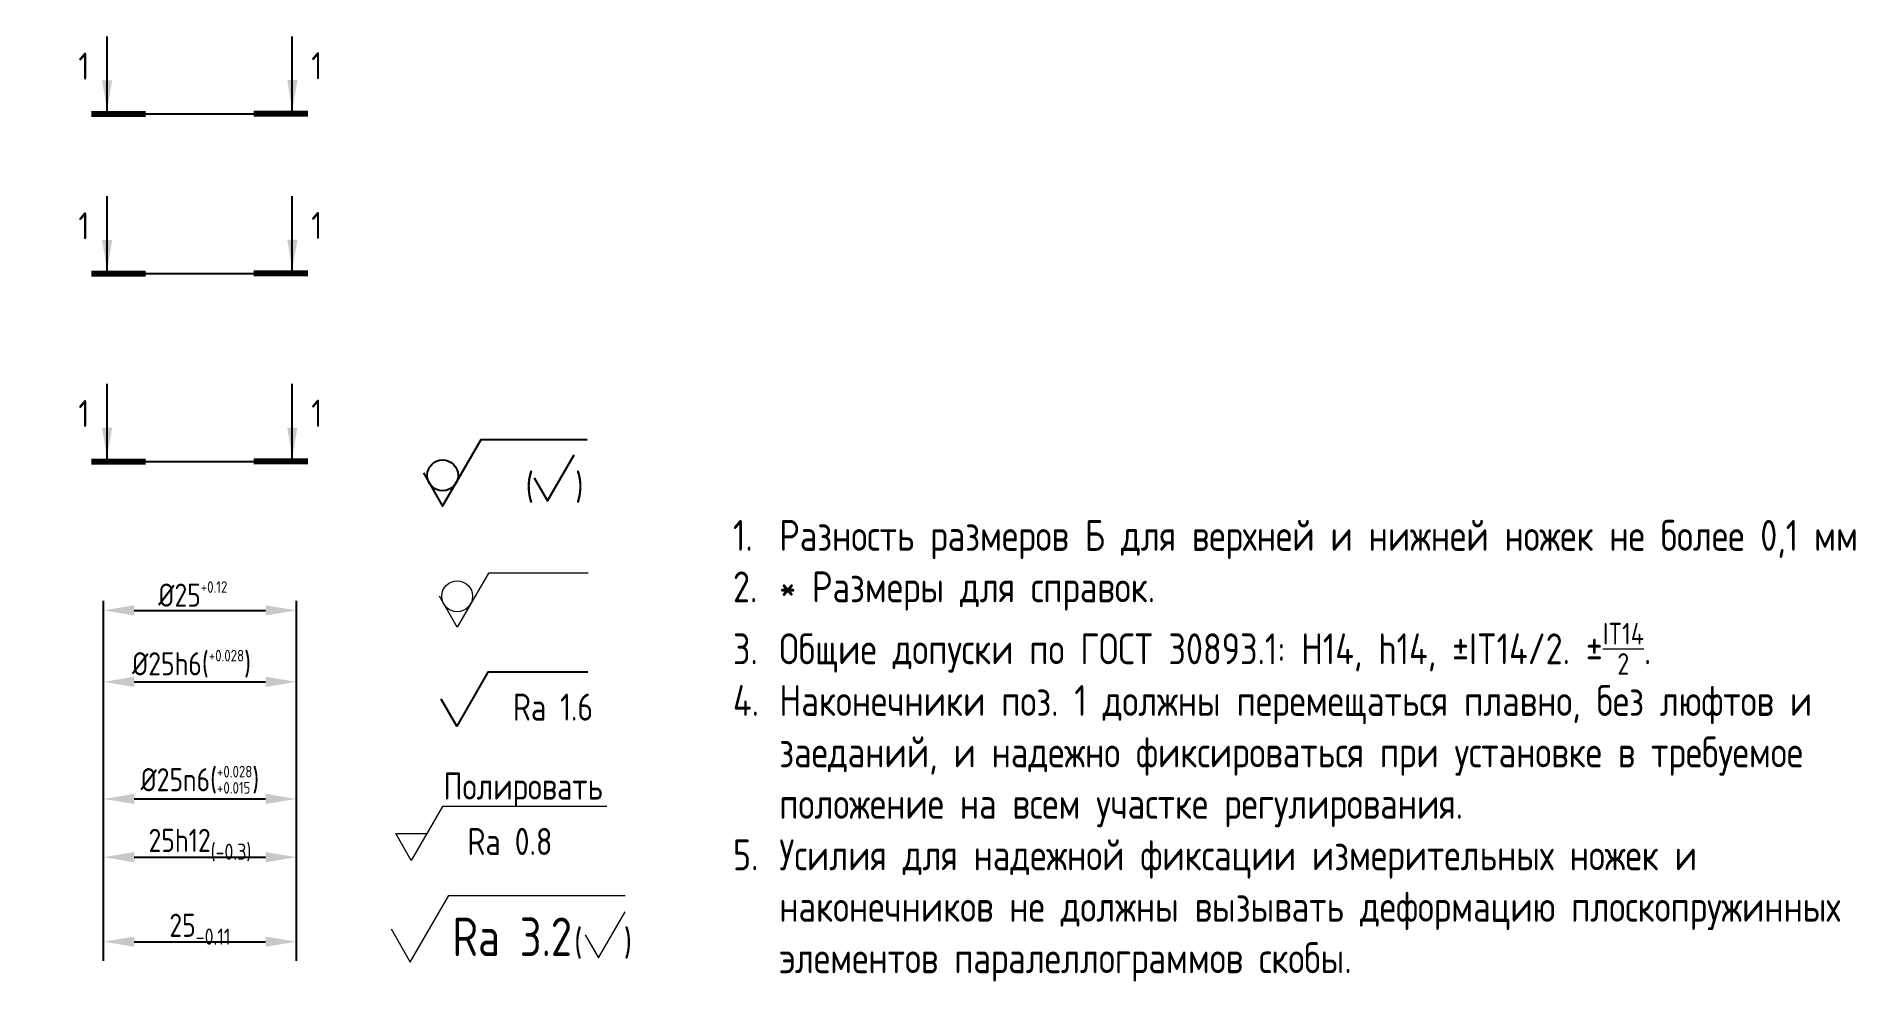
# Model space of a CAD drawing. Header units: millimetres. Extents: x -9 to 227, y 1 to 123.
import ezdxf
from ezdxf.enums import TextEntityAlignment as Align

# ---------------------------------------------------------------- set-up
doc = ezdxf.new("R2010")
doc.units = ezdxf.units.MM
doc.layers.get('Defpoints').update_dxf_attribs({"color": 252})
for name, color, linetype, lineweight in [('00_D', 7, 'Continuous', 20), ('00_T', 7, 'Continuous', 20), ('00_TITLE', 7, 'Continuous', 20)]:
    doc.layers.add(name, color=color, linetype=linetype, lineweight=lineweight)
doc.styles.add('ГОСТ', font='@MingLiU.ttf')
doc.styles.add('ГОСТ_А_2', font='')
doc.styles.get('ГОСТ_А_2').set_extended_font_data('GOST_type_A')
doc.dimstyles.new('1-1 ГОСТ_print', dxfattribs={"dimtxt": 3, "dimasz": 4, "dimexe": 1.25, "dimexo": 0, "dimtad": 1, "dimtoh": 1, "dimdec": 1, "dimdsep": 46, "dimtxsty": 'ГОСТ', "dimcen": 5, "dimclrd": 7, "dimclre": 7, "dimclrt": 7, "dimadec": 0, "dimazin": 0, "dimtfac": 1, "dimtdec": 1, "dimtmove": 1, "dimatfit": 3, "dimfxl": 1, "dimtolj": 1, "dimtzin": 0, "dimarcsym": 0})

# ---------------------------------------------------------------- blocks, each defined once
blk = doc.blocks.new('*D32')
at = {"layer": '00_D', "color": 7, "lineweight": -2, "transparency": 16777216}
for p, q in [((0, 3.31), (0, 25.53)), ((4, 24.28), (21, 24.28)), ((25, 3.31), (25, 25.53))]:
    blk.add_line(p, q, dxfattribs=at)
at = {"layer": '00_D', "color": 7, "transparency": 16777216}
for points in [[(4, 24.95), (4, 23.62), (0, 24.28)], [(21, 24.95), (21, 23.62), (25, 24.28)]]:
    blk.add_solid(points, dxfattribs=at)
at = {"layer": 'Defpoints', "color": 0, "transparency": 16777216}
for p in [(25, 24.28), (0, 3.31), (25, 3.31)]:
    blk.add_point(p, dxfattribs=at)
at = {"layer": '00_D', "color": 7, "transparency": 16777216, "insert": (12.5, 26.77), "char_height": 3, "attachment_point": 5, "style": 'ГОСТ_А_2'}
blk.add_mtext('\\A1;\\A1;%%c25n6({\\A1;\\H0.5x;\\S+0.028^ +0.015;})', dxfattribs=at)
blk = doc.blocks.new('*D33')
at = {"layer": '00_D', "color": 7, "lineweight": -2, "transparency": 16777216}
for p, q in [((0, 3.42), (0, 17.99)), ((4, 16.74), (21, 16.74)), ((25, 3.31), (25, 17.99))]:
    blk.add_line(p, q, dxfattribs=at)
at = {"layer": '00_D', "color": 7, "transparency": 16777216}
for points in [[(4, 17.4), (4, 16.07), (0, 16.74)], [(21, 17.4), (21, 16.07), (25, 16.74)]]:
    blk.add_solid(points, dxfattribs=at)
at = {"layer": 'Defpoints', "color": 0, "transparency": 16777216}
for p in [(25, 16.74), (0, 3.42), (25, 3.31)]:
    blk.add_point(p, dxfattribs=at)
at = {"layer": '00_D', "color": 7, "transparency": 16777216, "insert": (12.5, 18.91), "char_height": 3, "attachment_point": 5, "style": 'ГОСТ_А_2'}
blk.add_mtext('\\A1;\\A1;25h12{\\A0;\\H0.7x;\\S ^ (-0.3);}', dxfattribs=at)
blk = doc.blocks.new('*D34')
at = {"layer": '00_D', "color": 7, "lineweight": -2, "transparency": 16777216}
for p, q in [((0, 3.42), (0, 40.7)), ((25, 3.31), (25, 40.7)), ((4, 39.45), (21, 39.45))]:
    blk.add_line(p, q, dxfattribs=at)
at = {"layer": '00_D', "color": 7, "transparency": 16777216}
for points in [[(4, 40.12), (4, 38.79), (0, 39.45)], [(21, 40.12), (21, 38.79), (25, 39.45)]]:
    blk.add_solid(points, dxfattribs=at)
at = {"layer": 'Defpoints', "color": 0, "transparency": 16777216}
for p in [(25, 39.45), (0, 3.42), (25, 3.31)]:
    blk.add_point(p, dxfattribs=at)
at = {"layer": '00_D', "color": 7, "transparency": 16777216, "insert": (11.42, 41.8), "char_height": 3, "attachment_point": 5, "style": 'ГОСТ_А_2'}
blk.add_mtext('\\A1;\\A1;%%c25h6({\\A1;\\H0.5x;\\S+0.028^ ;})', dxfattribs=at)
blk = doc.blocks.new('*D35')
at = {"layer": '00_D', "color": 7, "lineweight": -2, "transparency": 16777216}
for p, q in [((0, 3.42), (0, 49.96)), ((25, 3.31), (25, 49.96)), ((4, 48.71), (21, 48.71))]:
    blk.add_line(p, q, dxfattribs=at)
at = {"layer": '00_D', "color": 7, "transparency": 16777216}
for points in [[(4, 49.38), (4, 48.05), (0, 48.71)], [(21, 49.38), (21, 48.05), (25, 48.71)]]:
    blk.add_solid(points, dxfattribs=at)
at = {"layer": 'Defpoints', "color": 0, "transparency": 16777216}
for p in [(25, 48.71), (0, 3.42), (25, 3.31)]:
    blk.add_point(p, dxfattribs=at)
at = {"layer": '00_D', "color": 7, "transparency": 16777216, "insert": (11.58, 50.84), "char_height": 3, "attachment_point": 5, "style": 'ГОСТ_А_2'}
blk.add_mtext('\\A1;\\A1;%%c25{\\A1;\\H0.5x;\\S+0.12^ ;}', dxfattribs=at)
blk = doc.blocks.new('sh4pol')
blk.add_lwpolyline([(16.98, 7), (4.04, 7), (0, 0), (-2.02, 3.5), (-2.02, 3.5)])
at = {"style": 'ГОСТ_А_2'}
blk.add_attdef('RA0.8', (7.28, 0.73), '', height=3.5, dxfattribs=at)
blk = doc.blocks.new('*D36')
at = {"layer": '00_D', "color": 7, "lineweight": -2, "transparency": 16777216}
for p, q in [((0, 3.31), (0, 7.03)), ((4, 5.78), (21, 5.78)), ((25, 3.31), (25, 7.03))]:
    blk.add_line(p, q, dxfattribs=at)
at = {"layer": '00_D', "color": 7, "transparency": 16777216}
for points in [[(4, 6.45), (4, 5.12), (0, 5.78)], [(21, 6.45), (21, 5.12), (25, 5.78)]]:
    blk.add_solid(points, dxfattribs=at)
at = {"layer": 'Defpoints', "color": 0, "transparency": 16777216}
for p in [(25, 5.78), (0, 3.31), (25, 3.31)]:
    blk.add_point(p, dxfattribs=at)
at = {"layer": '00_D', "color": 7, "transparency": 16777216, "insert": (12.5, 7.91), "char_height": 3, "attachment_point": 5, "style": 'ГОСТ_А_2'}
blk.add_mtext('\\A1;\\A1;25{\\A0;\\H0.7x;\\S ^ -0.11;}', dxfattribs=at)
blk = doc.blocks.new('sh5pol')
blk.add_line((-2.02, 3.5), (-2.02, 3.5))
blk.add_lwpolyline([(16.98, 7), (4.04, 7), (0, 0), (-2.31, 4)])
blk.add_circle((0, 4), 2)
blk = doc.blocks.new('5shugl0')
for points in [[(-2.49, 4.32), (0, 0), (4.99, 8.64), (18.71, 8.64)], [(11.86, 3.68), (13.6, 0.68), (17.06, 6.68)]]:
    blk.add_lwpolyline(points)
blk.add_circle((0, 4), 2)
at = {"style": 'ГОСТ_А_2'}
blk.add_text('(   )', height=3.5, dxfattribs=at).set_placement((10.76, 0.78))
blk = doc.blocks.new('*U42')
at = {"linetype": 'Continuous', "lineweight": 25}
for p, q in [((-5, 0.35), (-5, 10.05)), ((19, 0.35), (19, 10.05))]:
    blk.add_line(p, q, dxfattribs=at)
at = {"color": 7, "linetype": 'Continuous', "lineweight": 80}
for p, q in [((-7, 0), (0, 0)), ((21, 0), (14, 0))]:
    blk.add_line(p, q, dxfattribs=at)
at = {"linetype": 'Continuous', "lineweight": 25}
for points in [[(-5, 0.46), (-4.35, 4.36), (-5.65, 4.36)], [(19, 0.46), (18.34, 4.39), (19.66, 4.39)]]:
    blk.add_solid(points, dxfattribs=at)
at = {"layer": 'Defpoints'}
blk.add_line((0, 0), (14, 0), dxfattribs=at)
at = {"style": 'ГОСТ_А_2'}
for tag, p in [('1', (-8, 6.2)), ('2', (22.17, 6.25))]:
    blk.add_attdef(tag, text='', height=3.5, dxfattribs=at).set_placement(p, align=Align.MIDDLE_CENTER)
blk = doc.blocks.new('*U43')
at = {"linetype": 'Continuous', "lineweight": 25}
blk.add_line((-5, 0.35), (-5, 10.05), dxfattribs=at)
at = {"color": 7, "linetype": 'Continuous', "lineweight": 80}
blk.add_line((-7, 0), (0, 0), dxfattribs=at)
at = {"linetype": 'Continuous', "lineweight": 25}
blk.add_solid([(-5, 0.46), (-4.35, 4.36), (-5.65, 4.36)], dxfattribs=at)
at = {"layer": 'Defpoints', "linetype": 'Continuous', "lineweight": 25}
blk.add_line((19, 0.35), (19, 10.05), dxfattribs=at)
at = {"layer": 'Defpoints'}
blk.add_line((0, 0), (14, 0), dxfattribs=at)
at = {"layer": 'Defpoints', "color": 7, "linetype": 'Continuous', "lineweight": 80}
blk.add_line((21, 0), (14, 0), dxfattribs=at)
at = {"layer": 'Defpoints', "linetype": 'Continuous', "lineweight": 25}
blk.add_solid([(19, 0.46), (18.34, 4.39), (19.66, 4.39)], dxfattribs=at)
at = {"style": 'ГОСТ_А_2'}
blk.add_attdef('1', text='', height=3.5, dxfattribs=at).set_placement((-8, 6.2), align=Align.MIDDLE_CENTER)
at = {"layer": 'Defpoints', "style": 'ГОСТ_А_2'}
blk.add_attdef('2', text='', height=3.5, dxfattribs=at).set_placement((22.17, 6.25), align=Align.MIDDLE_CENTER)
blk = doc.blocks.new('*U44')
at = {"linetype": 'Continuous', "lineweight": 25}
blk.add_line((19, 0.35), (19, 10.05), dxfattribs=at)
at = {"color": 7, "linetype": 'Continuous', "lineweight": 80}
blk.add_line((21, 0), (14, 0), dxfattribs=at)
at = {"linetype": 'Continuous', "lineweight": 25}
blk.add_solid([(19, 0.46), (18.34, 4.39), (19.66, 4.39)], dxfattribs=at)
at = {"layer": 'Defpoints', "linetype": 'Continuous', "lineweight": 25}
blk.add_line((-5, 0.35), (-5, 10.05), dxfattribs=at)
at = {"layer": 'Defpoints', "color": 7, "linetype": 'Continuous', "lineweight": 80}
blk.add_line((-7, 0), (0, 0), dxfattribs=at)
at = {"layer": 'Defpoints'}
blk.add_line((0, 0), (14, 0), dxfattribs=at)
at = {"layer": 'Defpoints', "linetype": 'Continuous', "lineweight": 25}
blk.add_solid([(-5, 0.46), (-4.35, 4.36), (-5.65, 4.36)], dxfattribs=at)
at = {"style": 'ГОСТ_А_2'}
blk.add_attdef('2', text='', height=3.5, dxfattribs=at).set_placement((22.17, 6.25), align=Align.MIDDLE_CENTER)
at = {"layer": 'Defpoints', "style": 'ГОСТ_А_2'}
blk.add_attdef('1', text='', height=3.5, dxfattribs=at).set_placement((-8, 6.2), align=Align.MIDDLE_CENTER)
blk = doc.blocks.new('5shugl1')
for points in [[(-2.49, 4.32), (0, 0), (4.99, 8.64), (27.86, 8.64)], [(22.64, 3.53), (24.37, 0.53), (27.84, 6.53)]]:
    blk.add_lwpolyline(points)
at = {"style": 'ГОСТ_А_2'}
blk.add_text('(   )', height=3.5, dxfattribs=at).set_placement((21.24, 0.78))
blk.add_attdef('RA3.2', text='', height=5, dxfattribs=at).set_placement((20.96, 0.78), align=Align.RIGHT)
blk = doc.blocks.new('sh3pol')
blk.add_lwpolyline([(25.32, 7), (4.04, 7), (0, 0), (-2.02, 3.5), (2.02, 3.5)])
at = {"style": 'ГОСТ_А_2'}
blk.add_text('Полировать', height=3.5, dxfattribs=at).set_placement((4.16, 7.9))
blk.add_attdef('RA0.8', (7.28, 0.73), '', height=3.5, dxfattribs=at)

msp = doc.modelspace()

# ---------------------------------------------------------------- block references
for name, p, values in [('*U44', (5.47, 113.04), {'1': '1', '2': '1'}), ('*U43', (5.47, 92.35), {'1': '1', '2': '1'}), ('*U42', (5.47, 68.02), {'1': '1', '2': '1'}), ('sh4pol', (45.77, 33.7), {'RA0.8': 'Ra 1.6'})]:
    msp.add_blockref(name, p).add_auto_attribs(values)
msp.add_blockref('5shugl0', (43.94, 62.21))
at = {"layer": '00_D'}
for name, p, values in [('sh3pol', (39.88, 16.29), {'RA0.8': 'Ra 0.8'}), ('5shugl1', (39.75, 3.14), {'RA3.2': 'Ra 3.2'})]:
    msp.add_blockref(name, p, dxfattribs=at).add_auto_attribs(values)
at = {"layer": '00_TITLE'}
msp.add_blockref('sh5pol', (45.83, 46.54), dxfattribs=at)

# ---------------------------------------------------------------- texts
at = {"layer": '00_T', "insert": (81.56, 60.43), "char_height": 4, "attachment_point": 1, "style": 'ГОСТ_А_2'}
msp.add_mtext_dynamic_manual_height_columns('\\A1;\\pi-6,l6,t6;1.^IРазность размеров Б для верхней и нижней ножек не более 0,1 мм\\P2.^I* Размеры для справок.\\P3.^IОбщие допуски по ГОСТ 30893.1: H14, h14, ±IT14/2. ±{\\H0.7x;\\SIT14/2;}.\\P4.^IНаконечники поз. 1 должны перемещаться плавно, без люфтов и заеданий, и надежно фиксироваться при установке в требуемое положение на всем участке регулирования.\\P5.^IУсилия для надежной фиксации измерительных ножек и наконечников не должны вызывать деформацию плоскопружинных элементов паралеллограммов скобы.', width=144.5, gutter_width=20, heights=[0], dxfattribs=at)

# ---------------------------------------------------------------- dimensions: what is measured, and where the dimension line sits
at = {"layer": '00_D'}
for base, p1, text, picture, middle in [((25, 48.71), (0, 3.42), '\\A1;%%c<>{\\A1;\\H0.5x;\\S+0.12^ ;}', '*D35', (11.58, 48.71)), ((25, 39.45), (0, 3.42), '\\A1;%%c<>h6({\\A1;\\H0.5x;\\S+0.028^ ;})', '*D34', (11.42, 39.45)), ((25, 24.28), (0, 3.31), '\\A1;%%c<>n6({\\A1;\\H0.5x;\\S+0.028^ +0.015;})', '*D32', (12.5, 24.28))]:
    dim = msp.add_linear_dim(base=base, p1=p1, p2=(25, 3.31), text=text, dimstyle='1-1 ГОСТ_print', override={"dimtxsty": 'ГОСТ_А_2'}, dxfattribs=at)
    dim.commit()
    dim.dimension.update_dxf_attribs({"geometry": picture, "text_midpoint": middle, "dimtype": 160})
for base, p1, text, picture, middle in [((25, 16.74), (0, 3.42), '\\A1;<>h12{\\A0;\\H0.7x;\\S ^ (-0.3);}', '*D33', (12.5, 18.91)), ((25, 5.78), (0, 3.31), '\\A1;<>{\\A0;\\H0.7x;\\S ^ -0.11;}', '*D36', (12.5, 7.91))]:
    dim = msp.add_linear_dim(base=base, p1=p1, p2=(25, 3.31), text=text, dimstyle='1-1 ГОСТ_print', override={"dimtxsty": 'ГОСТ_А_2'}, dxfattribs=at)
    dim.commit()
    dim.dimension.update_dxf_attribs({"geometry": picture, "text_midpoint": middle})

doc.saveas('drawing.dxf')
